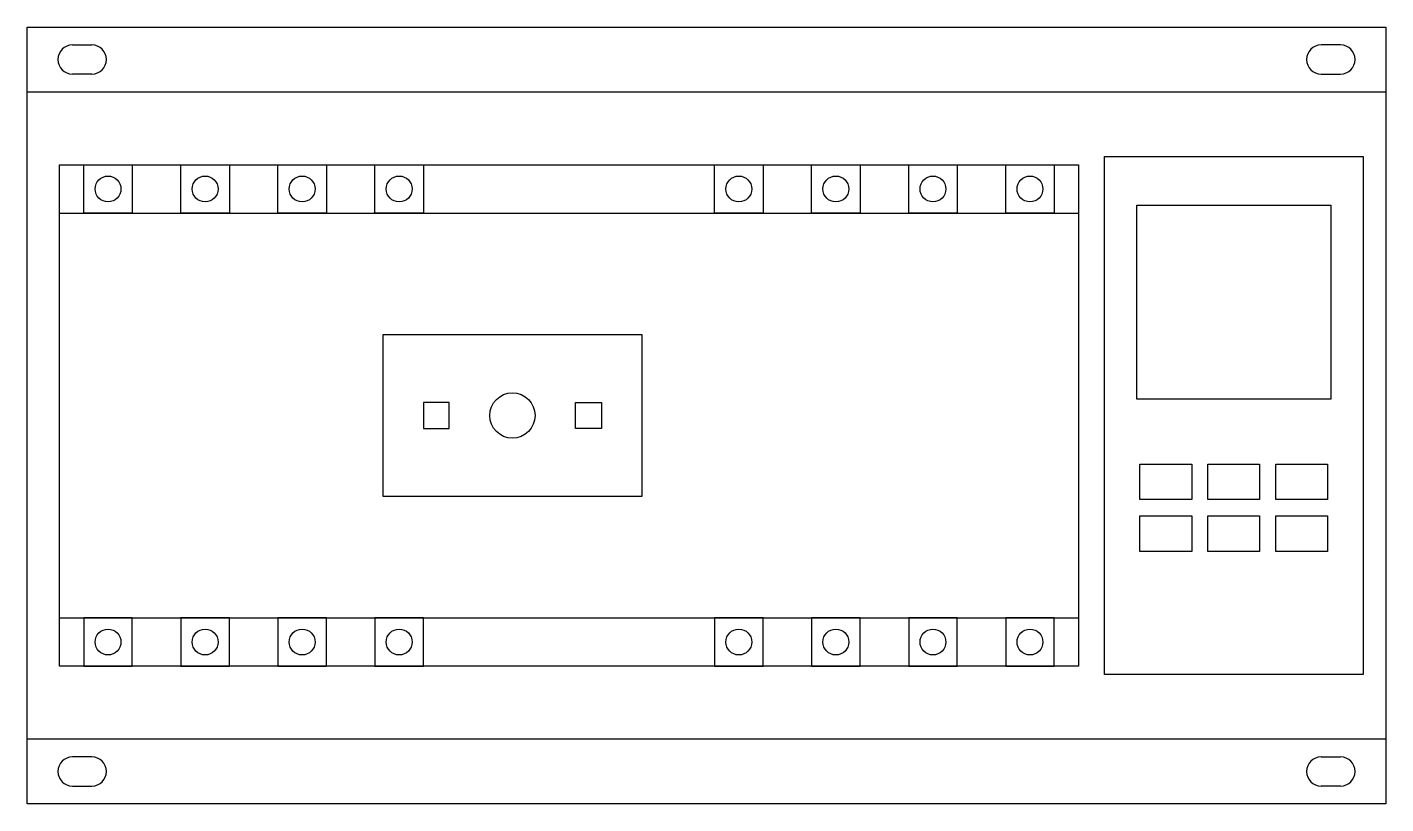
# Model space of a CAD drawing. Header units: inches. Extents: x 0 to 420, y 0 to 240.
import ezdxf

# ---------------------------------------------------------------- set-up
doc = ezdxf.new("R2010")
doc.units = ezdxf.units.IN

# ---------------------------------------------------------------- blocks, each defined once
blk = doc.blocks.new('ats chint NZ7-125 100A 4P')
at = {"color": 7}
for p, q in [((-27786.47, -15692.9), (-27366.47, -15692.9)), ((-27786.47, -15932.9), (-27786.47, -15692.9)), ((-27366.47, -15692.9), (-27366.47, -15932.9)), ((-27772.47, -15698.4), (-27766.47, -15698.4)), ((-27380.47, -15698.4), (-27386.47, -15698.4)), ((-27766.47, -15707.4), (-27772.47, -15707.4)), ((-27386.47, -15707.4), (-27380.47, -15707.4)), ((-27786.47, -15712.9), (-27366.47, -15712.9)), ((-27776.47, -15750.4), (-27461.47, -15750.4)), ((-27776.47, -15875.4), (-27461.47, -15875.4)), ((-27366.47, -15912.9), (-27786.47, -15912.9)), ((-27766.47, -15918.4), (-27772.47, -15918.4)), ((-27386.47, -15918.4), (-27380.47, -15918.4)), ((-27772.47, -15927.4), (-27766.47, -15927.4)), ((-27380.47, -15927.4), (-27386.47, -15927.4)), ((-27366.47, -15932.9), (-27786.47, -15932.9))]:
    blk.add_line(p, q, dxfattribs=at)
for points in [[(-27453.47, -15732.9), (-27373.47, -15732.9), (-27373.47, -15892.9), (-27453.47, -15892.9)], [(-27776.47, -15735.4), (-27461.47, -15735.4), (-27461.47, -15890.4), (-27776.47, -15890.4)], [(-27768.97, -15735.4), (-27753.97, -15735.4), (-27753.97, -15750.4), (-27768.97, -15750.4)], [(-27738.97, -15735.4), (-27723.97, -15735.4), (-27723.97, -15750.4), (-27738.97, -15750.4)], [(-27708.97, -15735.4), (-27693.97, -15735.4), (-27693.97, -15750.4), (-27708.97, -15750.4)], [(-27678.97, -15735.4), (-27663.97, -15735.4), (-27663.97, -15750.4), (-27678.97, -15750.4)], [(-27573.97, -15735.4), (-27558.97, -15735.4), (-27558.97, -15750.4), (-27573.97, -15750.4)], [(-27543.97, -15735.4), (-27528.97, -15735.4), (-27528.97, -15750.4), (-27543.97, -15750.4)], [(-27513.97, -15735.4), (-27498.97, -15735.4), (-27498.97, -15750.4), (-27513.97, -15750.4)], [(-27483.97, -15735.4), (-27468.97, -15735.4), (-27468.97, -15750.4), (-27483.97, -15750.4)], [(-27443.47, -15747.9), (-27383.47, -15747.9), (-27383.47, -15807.9), (-27443.47, -15807.9)], [(-27676.47, -15787.9), (-27596.47, -15787.9), (-27596.47, -15837.9), (-27676.47, -15837.9)], [(-27655.97, -15808.9), (-27663.97, -15808.9), (-27663.97, -15816.9), (-27655.97, -15816.9)], [(-27616.97, -15808.9), (-27608.97, -15808.9), (-27608.97, -15816.9), (-27616.97, -15816.9)], [(-27442.47, -15827.9), (-27426.47, -15827.9), (-27426.47, -15838.9), (-27442.47, -15838.9)], [(-27421.47, -15827.9), (-27405.47, -15827.9), (-27405.47, -15838.9), (-27421.47, -15838.9)], [(-27400.47, -15827.9), (-27384.47, -15827.9), (-27384.47, -15838.9), (-27400.47, -15838.9)], [(-27442.47, -15843.9), (-27426.47, -15843.9), (-27426.47, -15854.9), (-27442.47, -15854.9)], [(-27421.47, -15843.9), (-27405.47, -15843.9), (-27405.47, -15854.9), (-27421.47, -15854.9)], [(-27400.47, -15843.9), (-27384.47, -15843.9), (-27384.47, -15854.9), (-27400.47, -15854.9)], [(-27768.97, -15890.4), (-27753.97, -15890.4), (-27753.97, -15875.4), (-27768.97, -15875.4)], [(-27738.97, -15890.4), (-27723.97, -15890.4), (-27723.97, -15875.4), (-27738.97, -15875.4)], [(-27708.97, -15890.4), (-27693.97, -15890.4), (-27693.97, -15875.4), (-27708.97, -15875.4)], [(-27678.97, -15890.4), (-27663.97, -15890.4), (-27663.97, -15875.4), (-27678.97, -15875.4)], [(-27573.97, -15890.4), (-27558.97, -15890.4), (-27558.97, -15875.4), (-27573.97, -15875.4)], [(-27543.97, -15890.4), (-27528.97, -15890.4), (-27528.97, -15875.4), (-27543.97, -15875.4)], [(-27513.97, -15890.4), (-27498.97, -15890.4), (-27498.97, -15875.4), (-27513.97, -15875.4)], [(-27483.97, -15890.4), (-27468.97, -15890.4), (-27468.97, -15875.4), (-27483.97, -15875.4)]]:
    blk.add_lwpolyline(points, close=True, dxfattribs=at)
for centre, radius in [((-27761.47, -15742.9), 4), ((-27731.47, -15742.9), 4), ((-27701.47, -15742.9), 4), ((-27671.47, -15742.9), 4), ((-27566.47, -15742.9), 4), ((-27536.47, -15742.9), 4), ((-27506.47, -15742.9), 4), ((-27476.47, -15742.9), 4), ((-27636.47, -15812.9), 7), ((-27761.47, -15882.9), 4), ((-27731.47, -15882.9), 4), ((-27701.47, -15882.9), 4), ((-27671.47, -15882.9), 4), ((-27566.47, -15882.9), 4), ((-27536.47, -15882.9), 4), ((-27506.47, -15882.9), 4), ((-27476.47, -15882.9), 4)]:
    blk.add_circle(centre, radius, dxfattribs=at)
for centre, start, end in [((-27772.47, -15702.9), 90, 270), ((-27766.47, -15702.9), 270, 90), ((-27386.47, -15702.9), 90, 270), ((-27380.47, -15702.9), 270, 90), ((-27772.47, -15922.9), 90, 270), ((-27766.47, -15922.9), 270, 90), ((-27386.47, -15922.9), 90, 270), ((-27380.47, -15922.9), 270, 90)]:
    blk.add_arc(centre, 4.5, start, end, dxfattribs=at)

msp = doc.modelspace()

# ---------------------------------------------------------------- block references
msp.add_blockref('ats chint NZ7-125 100A 4P', (27786.47, 15932.9))

doc.saveas('drawing.dxf')
